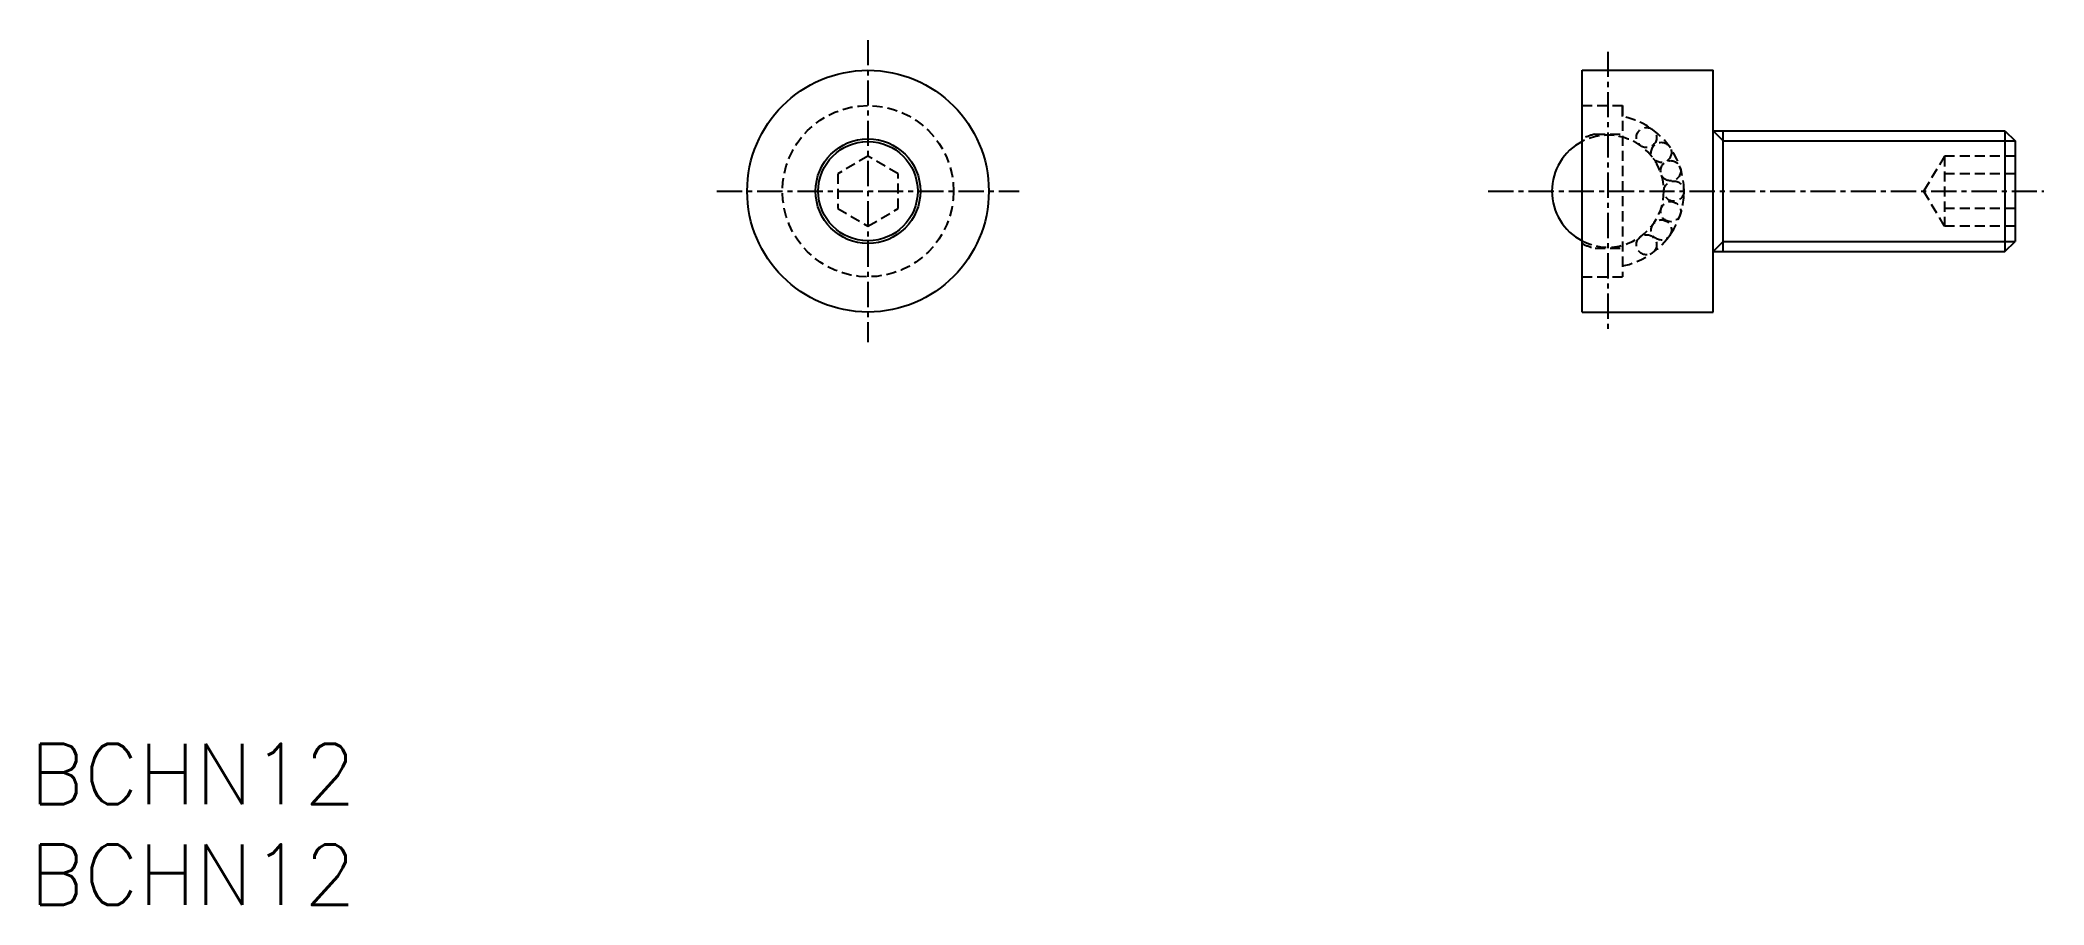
# Model space of a CAD drawing. Extents: x 47.7 to 147.2, y 34.8 to 77.8.
import ezdxf
from ezdxf.enums import TextEntityAlignment as Align

# ---------------------------------------------------------------- set-up
doc = ezdxf.new("R2010")
doc.units = 0
doc.linetypes.add('CENTER', pattern=[2, 1.25, -0.25, 0.25, -0.25])
doc.linetypes.add('DASHED', pattern=[0.75, 0.5, -0.25])
doc.layers.get('0').update_dxf_attribs({"linetype": 'CONTINUOUS'})
doc.layers.add('CENTER', color=1, linetype='CENTER')
doc.styles.get("Standard").update_dxf_attribs({"font": 'txt.shx', "bigfont": 'extfont.shx'})

msp = doc.modelspace()

# ---------------------------------------------------------------- linework, layer by layer
at = {"color": 7, "linetype": 'CONTINUOUS'}
for p, q in [((124.258, 76.25), (130.758, 76.25)), ((124.258, 64.25), (124.258, 76.25)), ((130.758, 64.25), (130.758, 76.25)), ((130.758, 73.25), (145.258, 73.25)), ((145.258, 73.25), (145.758, 72.75)), ((145.758, 72.75), (145.758, 67.75)), ((145.258, 67.25), (145.758, 67.75)), ((130.758, 67.25), (145.258, 67.25)), ((124.258, 64.25), (130.758, 64.25))]:
    msp.add_line(p, q, dxfattribs=at)
at = {"color": 3, "linetype": 'DASHED'}
for p, q in [((124.258, 74.5), (126.258, 74.5)), ((126.258, 74.5), (126.258, 66)), ((126.258, 73.965), (126.258, 74.5)), ((124.904, 73.08), (126.258, 73.08)), ((142.258, 71.982), (141.217, 70.25)), ((145.758, 71.982), (142.258, 71.982)), ((142.258, 71.982), (142.258, 68.518)), ((145.758, 71.116), (142.258, 71.116)), ((142.258, 68.518), (141.217, 70.25)), ((145.758, 69.384), (142.258, 69.384)), ((145.758, 68.518), (142.258, 68.518)), ((124.904, 67.42), (126.258, 67.42)), ((124.258, 66), (126.258, 66))]:
    msp.add_line(p, q, dxfattribs=at)
at = {"color": 3, "linetype": 'CONTINUOUS'}
for p, q in [((130.758, 73.25), (131.258, 72.75)), ((131.258, 67.25), (131.258, 73.25)), ((131.258, 72.75), (145.758, 72.75)), ((145.258, 73.25), (145.258, 67.25)), ((130.758, 67.25), (131.258, 67.75)), ((131.258, 67.75), (145.758, 67.75))]:
    msp.add_line(p, q, dxfattribs=at)
at = {"color": 3, "linetype": 'DASHED'}
msp.add_lwpolyline([(87.291, 69.384), (88.791, 68.518), (90.291, 69.384), (90.291, 71.116), (88.791, 71.982), (87.291, 71.116)], close=True, dxfattribs=at)
at = {"color": 7, "linetype": 'CONTINUOUS'}
for radius in [6, 2.602, 2.467]:
    msp.add_circle((88.791, 70.25), radius, dxfattribs=at)
at = {"color": 3, "linetype": 'DASHED'}
for centre, radius in [((88.791, 70.25), 4.25), ((127.454, 72.911), 0.5), ((128.191, 72.176), 0.5), ((128.655, 71.265), 0.5), ((128.816, 70.25), 0.5), ((128.655, 69.235), 0.5), ((128.191, 68.324), 0.5), ((127.454, 67.589), 0.5)]:
    msp.add_circle(centre, radius, dxfattribs=at)
for centre, radius, start, end in [((125.536, 70.25), 3.78, 281.00953, 78.99047), ((125.538, 70.25), 2.9, 102.61436, 116.19192), ((125.536, 70.25), 2.78, 242.62856, 117.37144), ((125.538, 70.25), 2.9, 243.80808, 257.38564)]:
    msp.add_arc(centre, radius, start, end, dxfattribs=at)
at = {"color": 7, "linetype": 'CONTINUOUS'}
msp.add_arc((125.536, 70.25), 2.78, 117.37144, 242.62856, dxfattribs=at)
at = {"layer": 'CENTER', "color": 1, "linetype": 'CENTER'}
for p, q in [((88.791, 77.75), (88.791, 62.75)), ((125.536, 77.17), (125.536, 63.331)), ((81.291, 70.25), (96.291, 70.25)), ((119.595, 70.25), (147.191, 70.25))]:
    msp.add_line(p, q, dxfattribs=at)

# ---------------------------------------------------------------- texts
at = {"color": 7, "linetype": 'CONTINUOUS'}
for p in [(47.16, 41.319), (47.16, 36.319)]:
    msp.add_text('BCHN12', height=3, dxfattribs=at).set_placement(p, align=Align.MIDDLE_LEFT)

doc.saveas('drawing.dxf')
